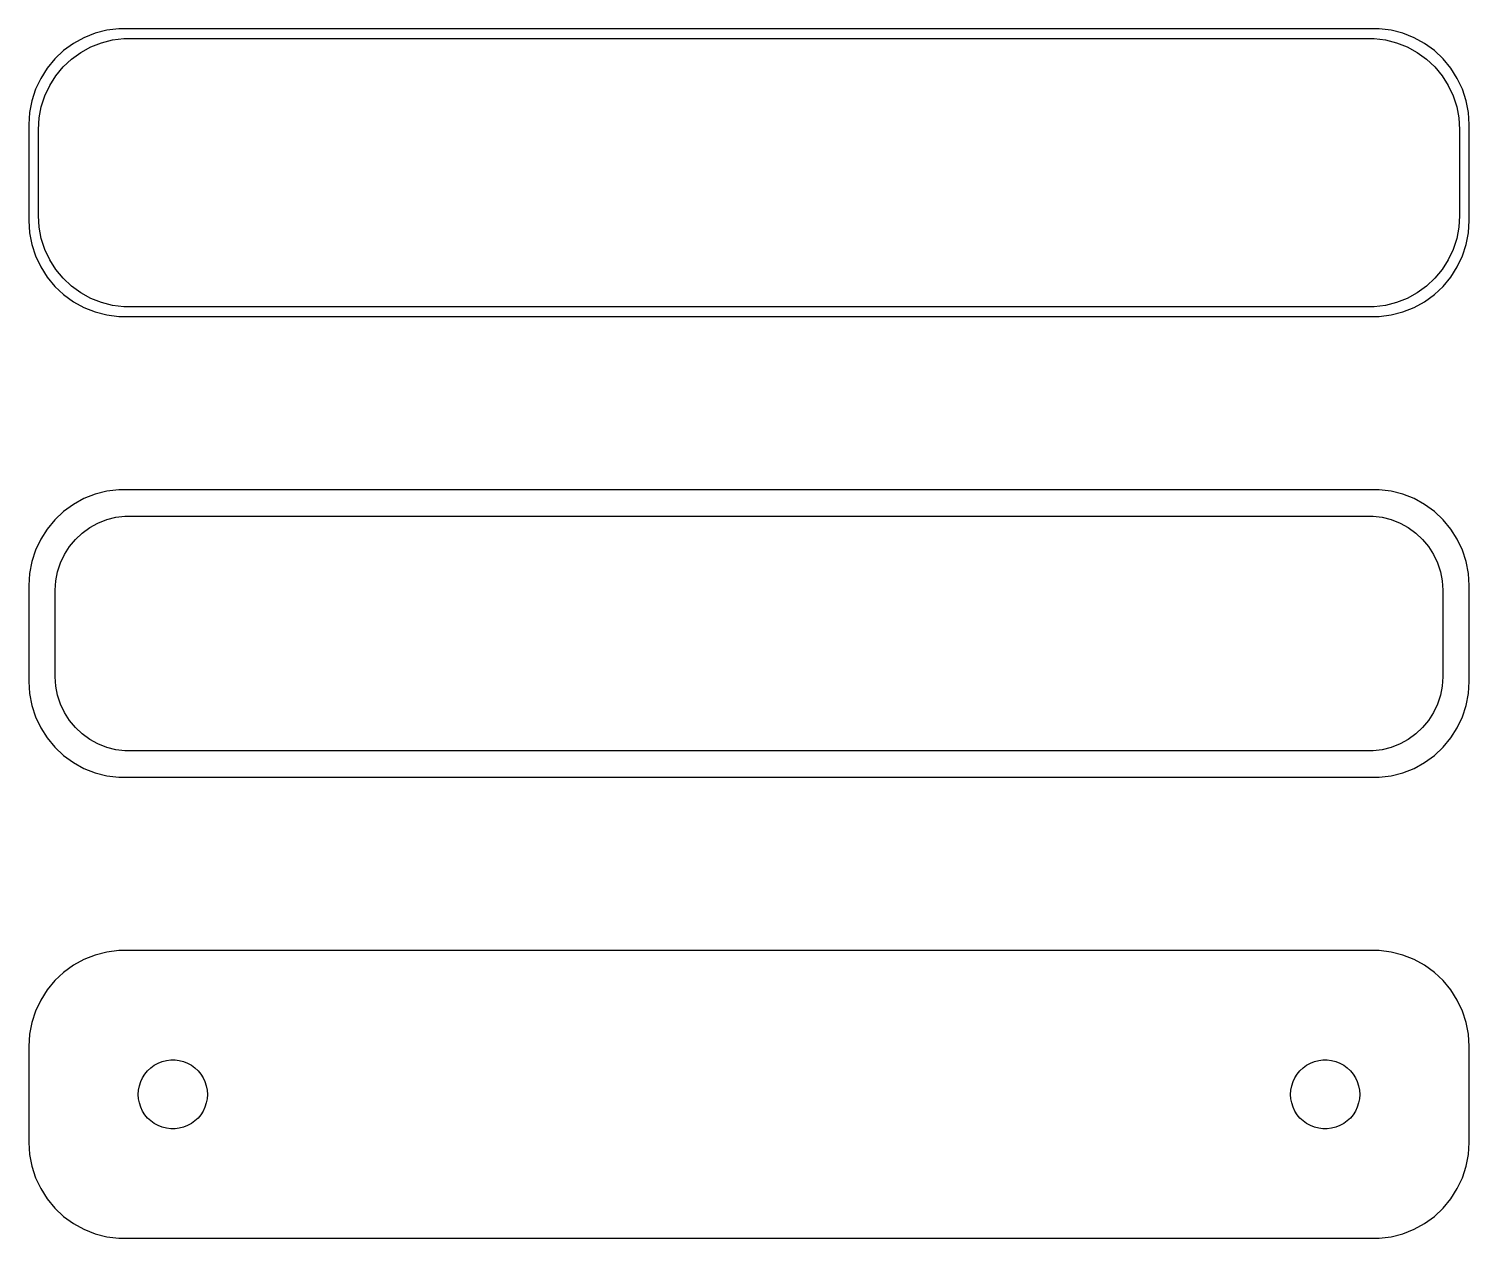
# Model space of a CAD drawing. Header units: metres. Extents: x -37.5 to 37.5, y 40.5 to 103.5.
import ezdxf

# ---------------------------------------------------------------- set-up
doc = ezdxf.new("R2010")
doc.units = ezdxf.units.M

msp = doc.modelspace()

# ---------------------------------------------------------------- linework, layer by layer
for p, q in [((-34.6289, 103.024), (-35.1791, 102.722)), ((-34.0451, 103.255), (-34.6289, 103.024)), ((-34.2724, 102.548), (-33.7178, 102.768)), ((-33.4369, 103.411), (-34.0451, 103.255)), ((-33.7178, 102.768), (-33.1401, 102.916)), ((-32.8139, 103.49), (-33.4369, 103.411)), ((-33.1401, 102.916), (-32.5482, 102.991)), ((32.8139, 103.49), (-32.8139, 103.49)), ((-32.5482, 102.991), (32.5482, 102.991)), ((32.5482, 102.991), (33.1401, 102.916)), ((33.4369, 103.411), (32.8139, 103.49)), ((33.1401, 102.916), (33.7178, 102.768)), ((34.0451, 103.255), (33.4369, 103.411)), ((33.7178, 102.768), (34.2724, 102.548)), ((34.6289, 103.024), (34.0451, 103.255)), ((35.1791, 102.722), (34.6289, 103.024)), ((-35.6871, 102.353), (-36.1448, 101.923)), ((-35.1791, 102.722), (-35.6871, 102.353)), ((-35.2778, 101.91), (-34.7952, 102.261)), ((-34.7952, 102.261), (-34.2724, 102.548)), ((34.2724, 102.548), (34.7952, 102.261)), ((34.7952, 102.261), (35.2778, 101.91)), ((35.6871, 102.353), (35.1791, 102.722)), ((36.1448, 101.923), (35.6871, 102.353)), ((-36.5451, 101.439), (-36.8815, 100.909)), ((-36.1448, 101.923), (-36.5451, 101.439)), ((-36.0928, 101.042), (-35.7126, 101.502)), ((-35.7126, 101.502), (-35.2778, 101.91)), ((35.2778, 101.91), (35.7126, 101.502)), ((35.7126, 101.502), (36.0928, 101.042)), ((36.5451, 101.439), (36.1448, 101.923)), ((36.8815, 100.909), (36.5451, 101.439)), ((-36.8815, 100.909), (-37.1489, 100.341)), ((-36.6664, 99.9986), (-36.4124, 100.538)), ((-36.4124, 100.538), (-36.0928, 101.042)), ((36.0928, 101.042), (36.4124, 100.538)), ((36.4124, 100.538), (36.6664, 99.9986)), ((37.1489, 100.341), (36.8815, 100.909)), ((-37.1489, 100.341), (-37.3429, 99.7434)), ((-36.8508, 99.4313), (-36.6664, 99.9986)), ((36.6664, 99.9986), (36.8508, 99.4313)), ((37.3429, 99.7434), (37.1489, 100.341)), ((-37.4606, 99.1267), (-37.5, 98.5)), ((-37.3429, 99.7434), (-37.4606, 99.1267)), ((-36.9625, 98.8453), (-36.8508, 99.4313)), ((36.8508, 99.4313), (36.9625, 98.8453)), ((37.4606, 99.1267), (37.3429, 99.7434)), ((37.5, 98.5), (37.4606, 99.1267)), ((-37.5, 98.5), (-37.5, 93.5)), ((-37, 98.25), (-36.9625, 98.8453)), ((-37, 93.75), (-37, 98.25)), ((36.9625, 98.8453), (37, 98.25)), ((37, 98.25), (37, 93.75)), ((37.5, 93.5), (37.5, 98.5)), ((-36.9625, 93.1547), (-37, 93.75)), ((37, 93.75), (36.9625, 93.1547)), ((-37.5, 93.5), (-37.4606, 92.8733)), ((-36.8508, 92.5687), (-36.9625, 93.1547)), ((36.9625, 93.1547), (36.8508, 92.5687)), ((37.4606, 92.8733), (37.5, 93.5)), ((-37.4606, 92.8733), (-37.3429, 92.2566)), ((-37.3429, 92.2566), (-37.1489, 91.6594)), ((-36.6664, 92.0014), (-36.8508, 92.5687)), ((36.8508, 92.5687), (36.6664, 92.0014)), ((37.1489, 91.6594), (37.3429, 92.2566)), ((37.3429, 92.2566), (37.4606, 92.8733)), ((-37.1489, 91.6594), (-36.8815, 91.0912)), ((-36.4124, 91.4617), (-36.6664, 92.0014)), ((36.6664, 92.0014), (36.4124, 91.4617)), ((36.8815, 91.0912), (37.1489, 91.6594)), ((-36.8815, 91.0912), (-36.5451, 90.5611)), ((-36.0928, 90.958), (-36.4124, 91.4617)), ((-35.7126, 90.4984), (-36.0928, 90.958)), ((36.0928, 90.958), (35.7126, 90.4984)), ((36.4124, 91.4617), (36.0928, 90.958)), ((36.5451, 90.5611), (36.8815, 91.0912)), ((-36.5451, 90.5611), (-36.1448, 90.0773)), ((-36.1448, 90.0773), (-35.6871, 89.6474)), ((-35.2778, 90.0901), (-35.7126, 90.4984)), ((-34.7952, 89.7395), (-35.2778, 90.0901)), ((35.2778, 90.0901), (34.7952, 89.7395)), ((35.7126, 90.4984), (35.2778, 90.0901)), ((35.6871, 89.6474), (36.1448, 90.0773)), ((36.1448, 90.0773), (36.5451, 90.5611)), ((-35.6871, 89.6474), (-35.1791, 89.2784)), ((-35.1791, 89.2784), (-34.6289, 88.9759)), ((-34.2724, 89.4521), (-34.7952, 89.7395)), ((-33.7178, 89.2325), (-34.2724, 89.4521)), ((34.2724, 89.4521), (33.7178, 89.2325)), ((34.7952, 89.7395), (34.2724, 89.4521)), ((34.6289, 88.9759), (35.1791, 89.2784)), ((35.1791, 89.2784), (35.6871, 89.6474)), ((-34.6289, 88.9759), (-34.0451, 88.7447)), ((-34.0451, 88.7447), (-33.4369, 88.5886)), ((-33.1401, 89.0841), (-33.7178, 89.2325)), ((-33.4369, 88.5886), (-32.8139, 88.5099)), ((-32.5482, 89.0094), (-33.1401, 89.0841)), ((-32.8139, 88.5099), (32.8139, 88.5099)), ((32.5482, 89.0094), (-32.5482, 89.0094)), ((33.1401, 89.0841), (32.5482, 89.0094)), ((32.8139, 88.5099), (33.4369, 88.5886)), ((33.7178, 89.2325), (33.1401, 89.0841)), ((33.4369, 88.5886), (34.0451, 88.7447)), ((34.0451, 88.7447), (34.6289, 88.9759)), ((-34.6289, 79.0241), (-35.1791, 78.7216)), ((-34.0451, 79.2553), (-34.6289, 79.0241)), ((-33.4369, 79.4114), (-34.0451, 79.2553)), ((-32.8139, 79.4901), (-33.4369, 79.4114)), ((32.8139, 79.4901), (-32.8139, 79.4901)), ((33.4369, 79.4114), (32.8139, 79.4901)), ((34.0451, 79.2553), (33.4369, 79.4114)), ((34.6289, 79.0241), (34.0451, 79.2553)), ((35.1791, 78.7216), (34.6289, 79.0241)), ((-35.6871, 78.3526), (-36.1448, 77.9227)), ((-35.1791, 78.7216), (-35.6871, 78.3526)), ((-33.4457, 77.9301), (-32.9751, 78.0509)), ((-32.9751, 78.0509), (-32.493, 78.1118)), ((-32.493, 78.1118), (32.493, 78.1118)), ((32.493, 78.1118), (32.9751, 78.0509)), ((32.9751, 78.0509), (33.4457, 77.9301)), ((35.6871, 78.3526), (35.1791, 78.7216)), ((36.1448, 77.9227), (35.6871, 78.3526)), ((-36.5451, 77.4389), (-36.8815, 76.9088)), ((-36.1448, 77.9227), (-36.5451, 77.4389)), ((-34.7165, 77.2315), (-34.3234, 77.5171)), ((-34.3234, 77.5171), (-33.8975, 77.7512)), ((-33.8975, 77.7512), (-33.4457, 77.9301)), ((33.4457, 77.9301), (33.8975, 77.7512)), ((33.8975, 77.7512), (34.3234, 77.5171)), ((34.3234, 77.5171), (34.7165, 77.2315)), ((36.5451, 77.4389), (36.1448, 77.9227)), ((36.8815, 76.9088), (36.5451, 77.4389)), ((-36.8815, 76.9088), (-37.1489, 76.3406)), ((-35.6408, 76.1141), (-35.3805, 76.5244)), ((-35.3805, 76.5244), (-35.0707, 76.8988)), ((-35.0707, 76.8988), (-34.7165, 77.2315)), ((34.7165, 77.2315), (35.0707, 76.8988)), ((35.0707, 76.8988), (35.3805, 76.5244)), ((35.3805, 76.5244), (35.6408, 76.1141)), ((37.1489, 76.3406), (36.8815, 76.9088)), ((-37.1489, 76.3406), (-37.3429, 75.7434)), ((-35.8477, 75.6744), (-35.6408, 76.1141)), ((35.6408, 76.1141), (35.8477, 75.6744)), ((37.3429, 75.7434), (37.1489, 76.3406)), ((-37.4606, 75.1267), (-37.5, 74.5)), ((-37.3429, 75.7434), (-37.4606, 75.1267)), ((-36.089, 74.735), (-35.9979, 75.2123)), ((-35.9979, 75.2123), (-35.8477, 75.6744)), ((35.8477, 75.6744), (35.9979, 75.2123)), ((35.9979, 75.2123), (36.089, 74.735)), ((37.4606, 75.1267), (37.3429, 75.7434)), ((37.5, 74.5), (37.4606, 75.1267)), ((-37.5, 74.5), (-37.5, 69.5)), ((-36.1195, 74.25), (-36.089, 74.735)), ((-36.1195, 69.75), (-36.1195, 74.25)), ((36.089, 74.735), (36.1195, 74.25)), ((36.1195, 74.25), (36.1195, 69.75)), ((37.5, 69.5), (37.5, 74.5)), ((-36.089, 69.265), (-36.1195, 69.75)), ((36.1195, 69.75), (36.089, 69.265)), ((-37.5, 69.5), (-37.4606, 68.8733)), ((-35.9979, 68.7877), (-36.089, 69.265)), ((36.089, 69.265), (35.9979, 68.7877)), ((37.4606, 68.8733), (37.5, 69.5)), ((-37.4606, 68.8733), (-37.3429, 68.2566)), ((-37.3429, 68.2566), (-37.1489, 67.6594)), ((-35.8477, 68.3256), (-35.9979, 68.7877)), ((-35.6408, 67.8859), (-35.8477, 68.3256)), ((35.8477, 68.3256), (35.6408, 67.8859)), ((35.9979, 68.7877), (35.8477, 68.3256)), ((37.1489, 67.6594), (37.3429, 68.2566)), ((37.3429, 68.2566), (37.4606, 68.8733)), ((-37.1489, 67.6594), (-36.8815, 67.0912)), ((-35.3805, 67.4756), (-35.6408, 67.8859)), ((35.6408, 67.8859), (35.3805, 67.4756)), ((36.8815, 67.0912), (37.1489, 67.6594)), ((-36.8815, 67.0912), (-36.5451, 66.5611)), ((-35.0707, 67.1012), (-35.3805, 67.4756)), ((-34.7165, 66.7685), (-35.0707, 67.1012)), ((-34.3234, 66.4829), (-34.7165, 66.7685)), ((34.7165, 66.7685), (34.3234, 66.4829)), ((35.0707, 67.1012), (34.7165, 66.7685)), ((35.3805, 67.4756), (35.0707, 67.1012)), ((36.5451, 66.5611), (36.8815, 67.0912)), ((-36.5451, 66.5611), (-36.1448, 66.0773)), ((-36.1448, 66.0773), (-35.6871, 65.6474)), ((-33.8975, 66.2488), (-34.3234, 66.4829)), ((-33.4457, 66.0699), (-33.8975, 66.2488)), ((-32.9751, 65.9491), (-33.4457, 66.0699)), ((33.4457, 66.0699), (32.9751, 65.9491)), ((33.8975, 66.2488), (33.4457, 66.0699)), ((34.3234, 66.4829), (33.8975, 66.2488)), ((35.6871, 65.6474), (36.1448, 66.0773)), ((36.1448, 66.0773), (36.5451, 66.5611)), ((-35.6871, 65.6474), (-35.1791, 65.2784)), ((-35.1791, 65.2784), (-34.6289, 64.9759)), ((-32.493, 65.8882), (-32.9751, 65.9491)), ((32.493, 65.8882), (-32.493, 65.8882)), ((32.9751, 65.9491), (32.493, 65.8882)), ((34.6289, 64.9759), (35.1791, 65.2784)), ((35.1791, 65.2784), (35.6871, 65.6474)), ((-34.6289, 64.9759), (-34.0451, 64.7447)), ((-34.0451, 64.7447), (-33.4369, 64.5886)), ((-33.4369, 64.5886), (-32.8139, 64.5099)), ((-32.8139, 64.5099), (32.8139, 64.5099)), ((32.8139, 64.5099), (33.4369, 64.5886)), ((33.4369, 64.5886), (34.0451, 64.7447)), ((34.0451, 64.7447), (34.6289, 64.9759)), ((-34.6289, 55.0241), (-35.1791, 54.7216)), ((-34.0451, 55.2553), (-34.6289, 55.0241)), ((-33.4369, 55.4114), (-34.0451, 55.2553)), ((-32.8139, 55.4901), (-33.4369, 55.4114)), ((32.8139, 55.4901), (-32.8139, 55.4901)), ((33.4369, 55.4114), (32.8139, 55.4901)), ((34.0451, 55.2553), (33.4369, 55.4114)), ((34.6289, 55.0241), (34.0451, 55.2553)), ((35.1791, 54.7216), (34.6289, 55.0241)), ((-35.6871, 54.3526), (-36.1448, 53.9227)), ((-35.1791, 54.7216), (-35.6871, 54.3526)), ((35.6871, 54.3526), (35.1791, 54.7216)), ((36.1448, 53.9227), (35.6871, 54.3526)), ((-36.5451, 53.4389), (-36.8815, 52.9088)), ((-36.1448, 53.9227), (-36.5451, 53.4389)), ((36.5451, 53.4389), (36.1448, 53.9227)), ((36.8815, 52.9088), (36.5451, 53.4389)), ((-36.8815, 52.9088), (-37.1489, 52.3406)), ((37.1489, 52.3406), (36.8815, 52.9088)), ((-37.1489, 52.3406), (-37.3429, 51.7434)), ((37.3429, 51.7434), (37.1489, 52.3406)), ((-37.4606, 51.1267), (-37.5, 50.5)), ((-37.3429, 51.7434), (-37.4606, 51.1267)), ((37.4606, 51.1267), (37.3429, 51.7434)), ((37.5, 50.5), (37.4606, 51.1267)), ((-37.5, 50.5), (-37.5, 45.5)), ((37.5, 45.5), (37.5, 50.5)), ((-31.1474, 49.3869), (-30.9645, 49.5198)), ((-30.9645, 49.5198), (-30.7664, 49.6287)), ((-30.7664, 49.6287), (-30.5562, 49.7119)), ((-30.5562, 49.7119), (-30.3373, 49.7681)), ((-30.3373, 49.7681), (-30.113, 49.7964)), ((-30.113, 49.7964), (-29.887, 49.7964)), ((-29.887, 49.7964), (-29.6627, 49.7681)), ((-29.6627, 49.7681), (-29.4438, 49.7119)), ((-29.4438, 49.7119), (-29.2336, 49.6287)), ((-29.2336, 49.6287), (-29.0355, 49.5198)), ((-29.0355, 49.5198), (-28.8526, 49.3869)), ((28.8526, 49.3869), (29.0355, 49.5198)), ((29.0355, 49.5198), (29.2336, 49.6287)), ((29.2336, 49.6287), (29.4438, 49.7119)), ((29.4438, 49.7119), (29.6627, 49.7681)), ((29.6627, 49.7681), (29.887, 49.7964)), ((29.887, 49.7964), (30.113, 49.7964)), ((30.113, 49.7964), (30.3373, 49.7681)), ((30.3373, 49.7681), (30.5562, 49.7119)), ((30.5562, 49.7119), (30.7664, 49.6287)), ((30.7664, 49.6287), (30.9645, 49.5198)), ((30.9645, 49.5198), (31.1474, 49.3869)), ((-31.6736, 48.6626), (-31.5773, 48.8671)), ((-31.5773, 48.8671), (-31.4562, 49.058)), ((-31.4562, 49.058), (-31.3121, 49.2322)), ((-31.3121, 49.2322), (-31.1474, 49.3869)), ((-28.8526, 49.3869), (-28.6879, 49.2322)), ((-28.6879, 49.2322), (-28.5438, 49.058)), ((-28.5438, 49.058), (-28.4226, 48.8671)), ((-28.4226, 48.8671), (-28.3264, 48.6626)), ((28.3264, 48.6626), (28.4226, 48.8671)), ((28.4226, 48.8671), (28.5438, 49.058)), ((28.5438, 49.058), (28.6879, 49.2322)), ((28.6879, 49.2322), (28.8526, 49.3869)), ((31.1474, 49.3869), (31.3121, 49.2322)), ((31.3121, 49.2322), (31.4562, 49.058)), ((31.4562, 49.058), (31.5773, 48.8671)), ((31.5773, 48.8671), (31.6736, 48.6626)), ((-31.8, 48), (-31.7858, 48.2256)), ((-31.7858, 47.7744), (-31.8, 48)), ((-31.7858, 48.2256), (-31.7434, 48.4476)), ((-31.7434, 48.4476), (-31.6736, 48.6626)), ((-28.3264, 48.6626), (-28.2565, 48.4476)), ((-28.2565, 48.4476), (-28.2142, 48.2256)), ((-28.2142, 48.2256), (-28.2, 48)), ((-28.2, 48), (-28.2142, 47.7744)), ((28.2, 48), (28.2142, 48.2256)), ((28.2142, 47.7744), (28.2, 48)), ((28.2142, 48.2256), (28.2565, 48.4476)), ((28.2565, 48.4476), (28.3264, 48.6626)), ((31.6736, 48.6626), (31.7434, 48.4476)), ((31.7434, 48.4476), (31.7858, 48.2256)), ((31.7858, 48.2256), (31.8, 48)), ((31.8, 48), (31.7858, 47.7744)), ((-31.7434, 47.5524), (-31.7858, 47.7744)), ((-31.6736, 47.3374), (-31.7434, 47.5524)), ((-31.5773, 47.1329), (-31.6736, 47.3374)), ((-28.3264, 47.3374), (-28.4226, 47.1329)), ((-28.2565, 47.5524), (-28.3264, 47.3374)), ((-28.2142, 47.7744), (-28.2565, 47.5524)), ((28.2565, 47.5524), (28.2142, 47.7744)), ((28.3264, 47.3374), (28.2565, 47.5524)), ((28.4226, 47.1329), (28.3264, 47.3374)), ((31.6736, 47.3374), (31.5773, 47.1329)), ((31.7434, 47.5524), (31.6736, 47.3374)), ((31.7858, 47.7744), (31.7434, 47.5524)), ((-31.4562, 46.942), (-31.5773, 47.1329)), ((-31.3121, 46.7678), (-31.4562, 46.942)), ((-31.1474, 46.6131), (-31.3121, 46.7678)), ((-30.9645, 46.4802), (-31.1474, 46.6131)), ((-28.8526, 46.6131), (-29.0355, 46.4802)), ((-28.6879, 46.7678), (-28.8526, 46.6131)), ((-28.5438, 46.942), (-28.6879, 46.7678)), ((-28.4226, 47.1329), (-28.5438, 46.942)), ((28.5438, 46.942), (28.4226, 47.1329)), ((28.6879, 46.7678), (28.5438, 46.942)), ((28.8526, 46.6131), (28.6879, 46.7678)), ((29.0355, 46.4802), (28.8526, 46.6131)), ((31.1474, 46.6131), (30.9645, 46.4802)), ((31.3121, 46.7678), (31.1474, 46.6131)), ((31.4562, 46.942), (31.3121, 46.7678)), ((31.5773, 47.1329), (31.4562, 46.942)), ((-30.7664, 46.3713), (-30.9645, 46.4802)), ((-30.5562, 46.2881), (-30.7664, 46.3713)), ((-30.3373, 46.2319), (-30.5562, 46.2881)), ((-30.113, 46.2036), (-30.3373, 46.2319)), ((-29.887, 46.2036), (-30.113, 46.2036)), ((-29.6627, 46.2319), (-29.887, 46.2036)), ((-29.4438, 46.2881), (-29.6627, 46.2319)), ((-29.2336, 46.3713), (-29.4438, 46.2881)), ((-29.0355, 46.4802), (-29.2336, 46.3713)), ((29.2336, 46.3713), (29.0355, 46.4802)), ((29.4438, 46.2881), (29.2336, 46.3713)), ((29.6627, 46.2319), (29.4438, 46.2881)), ((29.887, 46.2036), (29.6627, 46.2319)), ((30.113, 46.2036), (29.887, 46.2036)), ((30.3373, 46.2319), (30.113, 46.2036)), ((30.5562, 46.2881), (30.3373, 46.2319)), ((30.7664, 46.3713), (30.5562, 46.2881)), ((30.9645, 46.4802), (30.7664, 46.3713)), ((-37.5, 45.5), (-37.4606, 44.8733)), ((37.4606, 44.8733), (37.5, 45.5)), ((-37.4606, 44.8733), (-37.3429, 44.2566)), ((-37.3429, 44.2566), (-37.1489, 43.6594)), ((37.1489, 43.6594), (37.3429, 44.2566)), ((37.3429, 44.2566), (37.4606, 44.8733)), ((-37.1489, 43.6594), (-36.8815, 43.0912)), ((36.8815, 43.0912), (37.1489, 43.6594)), ((-36.8815, 43.0912), (-36.5451, 42.5611)), ((36.5451, 42.5611), (36.8815, 43.0912)), ((-36.5451, 42.5611), (-36.1448, 42.0773)), ((-36.1448, 42.0773), (-35.6871, 41.6474)), ((35.6871, 41.6474), (36.1448, 42.0773)), ((36.1448, 42.0773), (36.5451, 42.5611)), ((-35.6871, 41.6474), (-35.1791, 41.2784)), ((-35.1791, 41.2784), (-34.6289, 40.9759)), ((34.6289, 40.9759), (35.1791, 41.2784)), ((35.1791, 41.2784), (35.6871, 41.6474)), ((-34.6289, 40.9759), (-34.0451, 40.7447)), ((-34.0451, 40.7447), (-33.4369, 40.5886)), ((-33.4369, 40.5886), (-32.8139, 40.5099)), ((-32.8139, 40.5099), (32.8139, 40.5099)), ((32.8139, 40.5099), (33.4369, 40.5886)), ((33.4369, 40.5886), (34.0451, 40.7447)), ((34.0451, 40.7447), (34.6289, 40.9759))]:
    msp.add_line(p, q)

doc.saveas('drawing.dxf')
